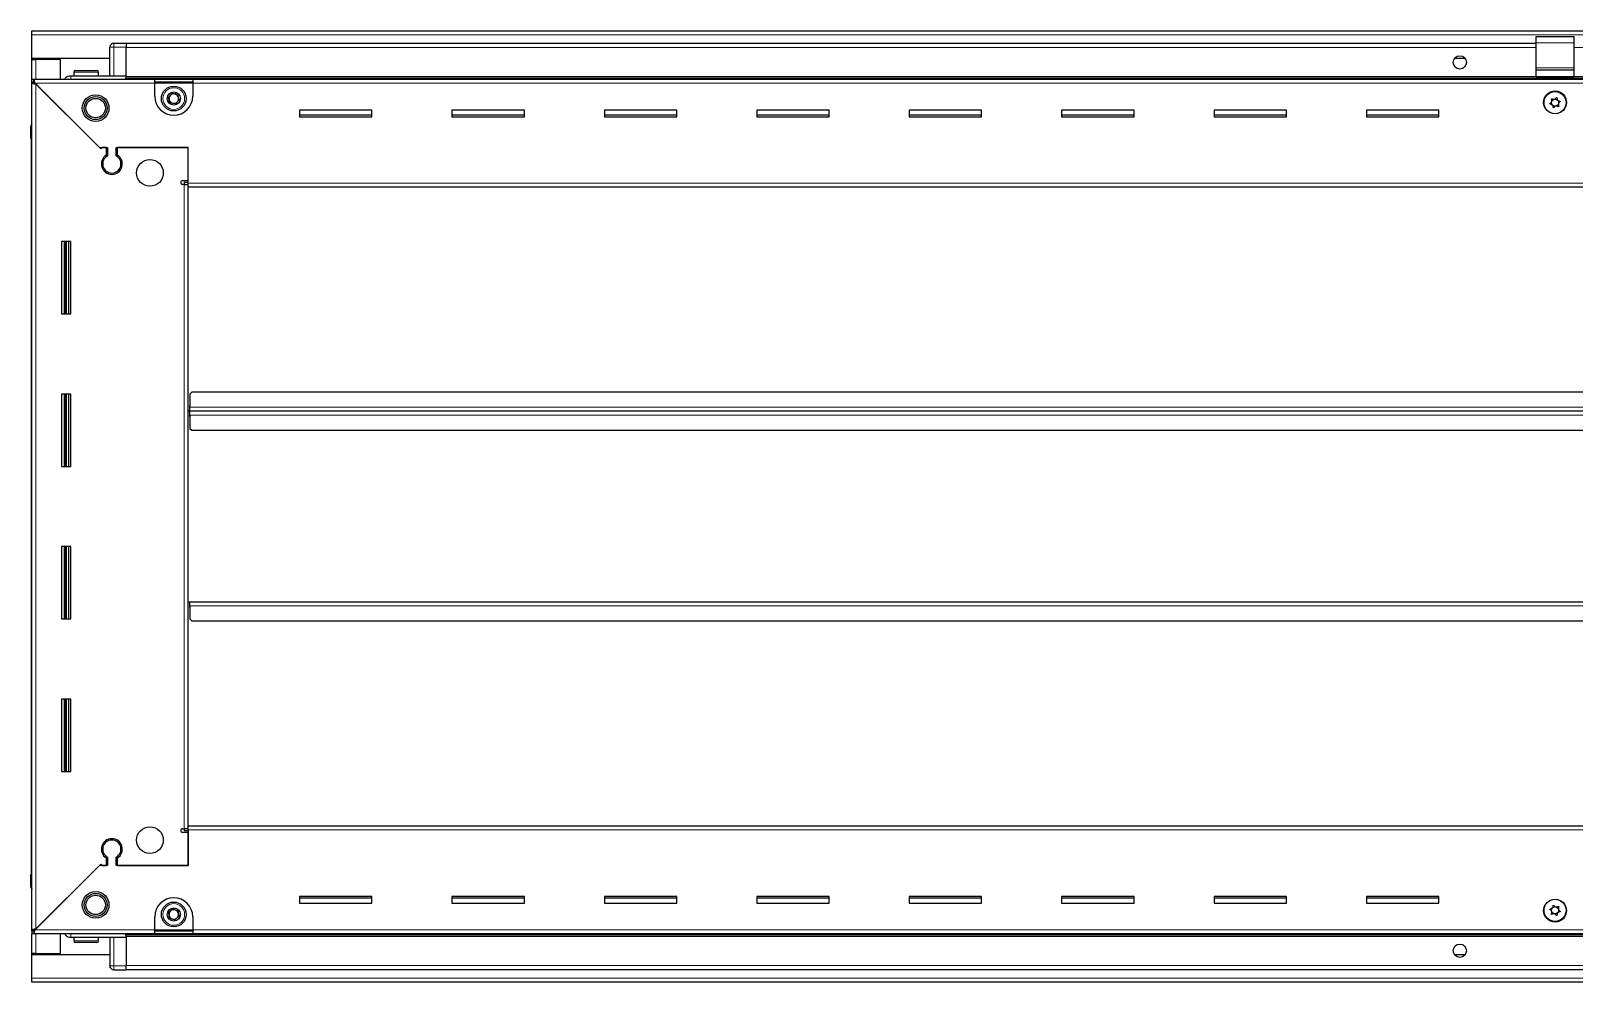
# Model space of a CAD drawing. Header units: millimetres. Extents: x 1132 to 5319, y 708 to 1883.
# Drawn here: x 3643 to 4453, y 1198 to 1697 of the extents above; entities that cross this region are included whole.
import ezdxf

# ---------------------------------------------------------------- set-up
doc = ezdxf.new("R2010")
doc.units = ezdxf.units.MM

msp = doc.modelspace()

# ---------------------------------------------------------------- linework, layer by layer
at = {"color": 7, "linetype": 'Continuous', "lineweight": 25}
for p, q in [((3643.88, 1694.5), (3643.88, 1696.6)), ((3643.88, 1696.6), (5242.88, 1696.6)), ((3643.88, 1682.1), (3643.88, 1694.5)), ((4433.38, 1693.6), (4453.38, 1693.6)), ((4433.38, 1690.34), (4433.38, 1693.6)), ((4453.38, 1690.34), (4453.38, 1693.6)), ((3684.88, 1673.1), (3684.88, 1688.1)), ((3685.55, 1689.6), (3685.55, 1689.6)), ((3686.88, 1690.1), (3693.38, 1690.1)), ((3686.88, 1690.1), (3693.38, 1690.1)), ((3693.38, 1690.1), (3693.38, 1690.1)), ((3693.38, 1690.1), (3693.38, 1690.1)), ((3693.38, 1690.1), (3693.38, 1688.1)), ((4433.38, 1689.95), (3693.38, 1689.95)), ((3693.38, 1673.1), (3693.38, 1688.1)), ((4433.38, 1677.19), (4433.38, 1690.34)), ((4453.38, 1677.19), (4453.38, 1690.34)), ((3684.88, 1682.1), (3643.88, 1682.1)), ((3643.88, 1681.6), (3643.88, 1682.1)), ((3643.88, 1671.35), (3643.88, 1681.6)), ((3643.88, 1681.6), (3645.98, 1681.6)), ((3645.38, 1681.6), (3645.38, 1682.1)), ((3658.88, 1681.6), (3645.98, 1681.6)), ((3658.88, 1671.35), (3658.88, 1681.6)), ((4396.25, 1682.1), (4390.5, 1682.1)), ((4433.38, 1676.1), (4433.38, 1677.19)), ((4453.38, 1676.1), (4453.38, 1677.19)), ((3643.88, 1669.85), (3643.88, 1671.35)), ((3643.88, 1671.35), (3644.88, 1671.35)), ((3643.88, 1669.35), (3643.88, 1669.85)), ((3643.88, 1669.85), (3644.88, 1669.85)), ((3643.88, 1224.85), (3643.88, 1669.35)), ((3645.38, 1669.35), (3643.88, 1669.35)), ((3644.88, 1669.85), (3644.88, 1671.35)), ((3644.88, 1671.35), (3708.38, 1671.35)), ((3645.48, 1669.25), (3679.38, 1635.35)), ((3680.08, 1634.65), (3645.98, 1668.75)), ((3664.38, 1673.1), (3693.38, 1673.1)), ((3665.88, 1675), (3665.88, 1673.1)), ((3666.68, 1675.8), (3678.08, 1675.8)), ((3678.88, 1673.1), (3678.88, 1675)), ((3693.3, 1671.35), (3693.38, 1673.07)), ((3693.38, 1673.1), (3693.38, 1672.6)), ((3693.38, 1671.95), (5193.38, 1671.95)), ((3708.38, 1669.25), (3708.38, 1671.35)), ((3708.38, 1671.35), (3728.38, 1671.35)), ((3708.38, 1669.85), (3728.38, 1669.85)), ((3708.38, 1662.35), (3708.38, 1669.25)), ((3728.38, 1671.35), (3728.38, 1669.25)), ((3728.38, 1671.35), (5158.38, 1671.35)), ((3728.38, 1669.25), (3728.38, 1662.35)), ((4433.38, 1676.1), (4453.38, 1676.1)), ((4433.38, 1672.6), (4433.38, 1676.1)), ((4433.38, 1672.6), (4453.38, 1672.6)), ((4437.38, 1672.6), (4437.38, 1671.95)), ((4439.88, 1671.95), (4439.88, 1672.6)), ((4446.88, 1671.95), (4446.88, 1672.6)), ((4449.38, 1671.95), (4449.38, 1672.6)), ((4453.38, 1672.6), (4453.38, 1676.1)), ((3822.38, 1655.1), (3784.38, 1655.1)), ((3784.38, 1655.1), (3784.38, 1651.6)), ((3822.38, 1651.6), (3822.38, 1655.1)), ((3902.38, 1655.1), (3864.38, 1655.1)), ((3864.38, 1655.1), (3864.38, 1651.6)), ((3902.38, 1651.6), (3902.38, 1655.1)), ((3982.38, 1655.1), (3944.38, 1655.1)), ((3944.38, 1655.1), (3944.38, 1651.6)), ((3982.38, 1651.6), (3982.38, 1655.1)), ((4062.38, 1655.1), (4024.38, 1655.1)), ((4024.38, 1655.1), (4024.38, 1651.6)), ((4062.38, 1651.6), (4062.38, 1655.1)), ((4142.38, 1655.1), (4104.38, 1655.1)), ((4104.38, 1655.1), (4104.38, 1651.6)), ((4142.38, 1651.6), (4142.38, 1655.1)), ((4222.38, 1655.1), (4184.38, 1655.1)), ((4184.38, 1655.1), (4184.38, 1651.6)), ((4222.38, 1651.6), (4222.38, 1655.1)), ((4302.38, 1655.1), (4264.38, 1655.1)), ((4264.38, 1655.1), (4264.38, 1651.6)), ((4302.38, 1651.6), (4302.38, 1655.1)), ((4382.38, 1655.1), (4344.38, 1655.1)), ((4344.38, 1655.1), (4344.38, 1651.6)), ((4382.38, 1651.6), (4382.38, 1655.1)), ((3643.38, 1646.6), (3643.38, 1640.1)), ((3643.38, 1640.1), (3643.38, 1646.6)), ((3822.38, 1652.35), (3784.38, 1652.35)), ((3784.38, 1651.6), (3822.38, 1651.6)), ((3902.38, 1652.35), (3864.38, 1652.35)), ((3864.38, 1651.6), (3902.38, 1651.6)), ((3982.38, 1652.35), (3944.38, 1652.35)), ((3944.38, 1651.6), (3982.38, 1651.6)), ((4062.38, 1652.35), (4024.38, 1652.35)), ((4024.38, 1651.6), (4062.38, 1651.6)), ((4142.38, 1652.35), (4104.38, 1652.35)), ((4104.38, 1651.6), (4142.38, 1651.6)), ((4222.38, 1652.35), (4184.38, 1652.35)), ((4184.38, 1651.6), (4222.38, 1651.6)), ((4302.38, 1652.35), (4264.38, 1652.35)), ((4264.38, 1651.6), (4302.38, 1651.6)), ((4382.38, 1652.35), (4344.38, 1652.35)), ((4344.38, 1651.6), (4382.38, 1651.6)), ((3643.38, 1640.1), (3643.38, 1640.1)), ((3643.88, 1640.1), (3643.38, 1640.1)), ((3643.53, 1640.1), (3643.53, 1254.1)), ((3679.38, 1635.35), (3683.58, 1635.35)), ((3680.78, 1635.35), (3680.08, 1634.65)), ((3682.88, 1635.35), (3680.78, 1635.35)), ((3682.88, 1635.35), (3682.88, 1631.46)), ((3683.58, 1635.35), (3683.58, 1631.07)), ((3688.18, 1635.35), (3725.88, 1635.35)), ((3688.18, 1631.07), (3688.18, 1635.35)), ((3688.88, 1631.46), (3688.88, 1635.35)), ((3725.88, 1635.35), (3688.88, 1635.35)), ((3725.88, 1616.7), (3725.88, 1635.35)), ((3725.88, 1618.1), (3725.88, 1635.35)), ((3683.88, 1622.49), (3683.88, 1621.73)), ((3723.03, 1618.1), (3725.88, 1618.1)), ((3723.78, 1616.1), (3723.03, 1616.1)), ((3723.78, 1616.1), (3725.88, 1616.1)), ((3725.88, 1617.1), (3723.88, 1617.1)), ((3723.88, 1617.1), (3723.88, 1616.1)), ((3725.88, 1614.6), (3725.88, 1616.7)), ((5160.88, 1614.6), (3725.88, 1614.6)), ((3725.88, 1279.6), (3725.88, 1614.6)), ((3664.38, 1586.1), (3659.38, 1586.1)), ((3659.38, 1586.1), (3659.38, 1548.1)), ((3661.53, 1548.1), (3661.53, 1586.1)), ((3663.32, 1548.1), (3663.32, 1586.1)), ((3663.35, 1548.1), (3663.35, 1586.1)), ((3664.38, 1548.1), (3664.38, 1586.1)), ((3659.38, 1548.1), (3664.38, 1548.1)), ((3727.88, 1507.1), (3726.88, 1506.1)), ((5158.88, 1507.1), (3727.88, 1507.1)), ((3664.38, 1506.1), (3659.38, 1506.1)), ((3659.38, 1506.1), (3659.38, 1468.1)), ((3661.53, 1468.1), (3661.53, 1506.1)), ((3663.32, 1468.1), (3663.32, 1506.1)), ((3663.35, 1468.1), (3663.35, 1506.1)), ((3664.38, 1468.1), (3664.38, 1506.1)), ((3726.88, 1499.95), (3726.63, 1499.95)), ((3726.63, 1499.95), (3726.63, 1497.1)), ((3726.88, 1506.1), (3726.88, 1499.2)), ((3726.88, 1497.1), (3726.88, 1499.2)), ((3726.63, 1497.1), (3725.88, 1497.1)), ((3726.63, 1497.1), (3726.63, 1494.25)), ((3726.63, 1494.25), (3726.88, 1494.25)), ((3726.88, 1495), (3726.88, 1497.1)), ((5159.88, 1497.1), (3726.88, 1497.1)), ((3726.88, 1495), (3726.88, 1488.1)), ((3726.88, 1488.1), (3727.88, 1487.1)), ((3727.88, 1487.1), (5158.88, 1487.1)), ((3659.38, 1468.1), (3664.38, 1468.1)), ((3664.38, 1426.1), (3659.38, 1426.1)), ((3659.38, 1426.1), (3659.38, 1388.1)), ((3661.53, 1388.1), (3661.53, 1426.1)), ((3663.32, 1388.1), (3663.32, 1426.1)), ((3663.35, 1388.1), (3663.35, 1426.1)), ((3664.38, 1388.1), (3664.38, 1426.1)), ((3725.88, 1397.1), (3726.63, 1397.1)), ((3726.63, 1397.1), (3726.63, 1394.25)), ((3726.63, 1394.25), (3726.88, 1394.25)), ((3726.88, 1395), (3726.88, 1397.1)), ((3726.88, 1397.1), (5159.88, 1397.1)), ((3726.88, 1395), (3726.88, 1388.1)), ((3659.38, 1388.1), (3664.38, 1388.1)), ((3726.88, 1388.1), (3727.88, 1387.1)), ((3727.88, 1387.1), (5158.88, 1387.1)), ((3664.38, 1346.1), (3659.38, 1346.1)), ((3659.38, 1346.1), (3659.38, 1308.1)), ((3661.53, 1308.1), (3661.53, 1346.1)), ((3663.32, 1308.1), (3663.32, 1346.1)), ((3663.35, 1308.1), (3663.35, 1346.1)), ((3664.38, 1308.1), (3664.38, 1346.1)), ((3659.38, 1308.1), (3664.38, 1308.1)), ((3683.88, 1272.48), (3683.88, 1271.72)), ((3723.03, 1278.1), (3723.78, 1278.1)), ((3725.88, 1276.1), (3723.03, 1276.1)), ((3725.88, 1278.1), (3723.78, 1278.1)), ((3723.88, 1278.1), (3723.88, 1277.1)), ((3723.88, 1277.1), (3725.88, 1277.1)), ((3725.88, 1277.5), (3725.88, 1279.6)), ((3725.88, 1279.6), (5160.88, 1279.6)), ((3725.88, 1277.5), (3725.88, 1258.85)), ((3725.88, 1258.85), (3725.88, 1276.1)), ((3679.38, 1258.85), (3645.48, 1224.95)), ((3645.98, 1225.45), (3680.08, 1259.55)), ((3683.58, 1258.85), (3679.38, 1258.85)), ((3680.08, 1259.55), (3680.78, 1258.85)), ((3680.78, 1258.85), (3682.88, 1258.85)), ((3682.88, 1262.74), (3682.88, 1258.85)), ((3683.58, 1263.14), (3683.58, 1258.85)), ((3688.18, 1258.85), (3688.18, 1263.14)), ((3725.88, 1258.85), (3688.18, 1258.85)), ((3688.88, 1258.85), (3688.88, 1262.74)), ((3688.88, 1258.85), (3725.88, 1258.85)), ((3643.38, 1247.6), (3643.38, 1254.1)), ((3643.38, 1254.1), (3643.38, 1254.1)), ((3643.38, 1254.1), (3643.38, 1254.1)), ((3643.38, 1254.1), (3643.38, 1247.6)), ((3643.88, 1254.1), (3643.38, 1254.1)), ((3643.88, 1246.28), (3643.88, 1246.28)), ((3822.38, 1242.6), (3784.38, 1242.6)), ((3784.38, 1242.6), (3784.38, 1239.1)), ((3784.38, 1241.85), (3822.38, 1241.85)), ((3822.38, 1239.1), (3822.38, 1242.6)), ((3902.38, 1242.6), (3864.38, 1242.6)), ((3864.38, 1242.6), (3864.38, 1239.1)), ((3864.38, 1241.85), (3902.38, 1241.85)), ((3902.38, 1239.1), (3902.38, 1242.6)), ((3982.38, 1242.6), (3944.38, 1242.6)), ((3944.38, 1242.6), (3944.38, 1239.1)), ((3944.38, 1241.85), (3982.38, 1241.85)), ((3982.38, 1239.1), (3982.38, 1242.6)), ((4062.38, 1242.6), (4024.38, 1242.6)), ((4024.38, 1242.6), (4024.38, 1239.1)), ((4024.38, 1241.85), (4062.38, 1241.85)), ((4062.38, 1239.1), (4062.38, 1242.6)), ((4142.38, 1242.6), (4104.38, 1242.6)), ((4104.38, 1242.6), (4104.38, 1239.1)), ((4104.38, 1241.85), (4142.38, 1241.85)), ((4142.38, 1239.1), (4142.38, 1242.6)), ((4222.38, 1242.6), (4184.38, 1242.6)), ((4184.38, 1242.6), (4184.38, 1239.1)), ((4184.38, 1241.85), (4222.38, 1241.85)), ((4222.38, 1239.1), (4222.38, 1242.6)), ((4302.38, 1242.6), (4264.38, 1242.6)), ((4264.38, 1242.6), (4264.38, 1239.1)), ((4264.38, 1241.85), (4302.38, 1241.85)), ((4302.38, 1239.1), (4302.38, 1242.6)), ((4382.38, 1242.6), (4344.38, 1242.6)), ((4344.38, 1242.6), (4344.38, 1239.1)), ((4344.38, 1241.85), (4382.38, 1241.85)), ((4382.38, 1239.1), (4382.38, 1242.6)), ((3708.38, 1224.95), (3708.38, 1231.85)), ((3728.38, 1231.85), (3728.38, 1224.95)), ((3784.38, 1239.1), (3822.38, 1239.1)), ((3864.38, 1239.1), (3902.38, 1239.1)), ((3944.38, 1239.1), (3982.38, 1239.1)), ((4024.38, 1239.1), (4062.38, 1239.1)), ((4104.38, 1239.1), (4142.38, 1239.1)), ((4184.38, 1239.1), (4222.38, 1239.1)), ((4264.38, 1239.1), (4302.38, 1239.1)), ((4344.38, 1239.1), (4382.38, 1239.1)), ((3643.88, 1224.35), (3643.88, 1224.85)), ((3645.38, 1224.85), (3643.88, 1224.85)), ((3643.88, 1224.35), (3643.88, 1222.85)), ((3644.88, 1224.35), (3643.88, 1224.35)), ((3644.88, 1224.35), (3644.88, 1222.85)), ((3708.38, 1222.85), (3708.38, 1224.95)), ((3728.38, 1224.35), (3708.38, 1224.35)), ((3728.38, 1224.95), (3728.38, 1222.85)), ((3643.88, 1212.6), (3643.88, 1222.85)), ((3644.88, 1222.85), (3643.88, 1222.85)), ((3708.38, 1222.85), (3644.88, 1222.85)), ((3658.88, 1212.6), (3658.88, 1222.85)), ((3664.38, 1221.1), (3693.38, 1221.1)), ((3665.88, 1221.1), (3665.88, 1219.2)), ((3670.45, 1218.4), (3666.68, 1218.4)), ((3678.08, 1218.4), (3670.45, 1218.4)), ((3678.88, 1219.2), (3678.88, 1221.1)), ((3684.88, 1221.1), (3684.88, 1206.1)), ((3693.38, 1221.14), (3693.3, 1222.85)), ((5193.38, 1222.25), (3693.38, 1222.25)), ((3693.38, 1221.1), (3693.38, 1221.6)), ((3693.38, 1221.1), (3693.38, 1206.1)), ((3728.38, 1222.85), (3708.38, 1222.85)), ((5158.38, 1222.85), (3728.38, 1222.85)), ((3645.98, 1212.6), (3643.88, 1212.6)), ((3643.88, 1212.1), (3643.88, 1212.6)), ((3643.88, 1212.1), (3684.88, 1212.1)), ((3643.88, 1199.7), (3643.88, 1212.1)), ((3645.38, 1212.1), (3645.38, 1212.6)), ((3645.98, 1212.6), (3658.88, 1212.6)), ((4390.5, 1212.1), (4396.25, 1212.1)), ((3643.88, 1197.6), (3643.88, 1199.7)), ((3684.88, 1206.1), (3684.88, 1206.1)), ((3686.88, 1204.1), (3693.38, 1204.1)), ((3686.88, 1204.1), (3693.38, 1204.1)), ((3693.38, 1204.1), (3693.38, 1206.1)), ((3693.38, 1204.25), (5193.38, 1204.25)), ((3693.38, 1204.1), (3693.38, 1204.1)), ((5242.88, 1197.6), (3643.88, 1197.6))]:
    msp.add_line(p, q, dxfattribs=at)
at = {"color": 8, "linetype": 'Continuous', "lineweight": 18}
for p, q in [((5242.88, 1694.5), (3643.88, 1694.5)), ((3684.88, 1688.1), (3686.88, 1688.1)), ((3686.88, 1690.1), (3686.88, 1688.1)), ((3686.88, 1688.1), (3686.88, 1673.1)), ((3693.38, 1688.1), (3686.88, 1688.1)), ((4433.38, 1687.95), (3693.38, 1687.95)), ((4433.38, 1690.34), (4453.38, 1690.34)), ((5193.38, 1687.95), (4453.38, 1687.95)), ((3645.98, 1681.6), (3645.98, 1682.1)), ((3645.98, 1671.35), (3645.98, 1681.6)), ((4433.38, 1677.19), (4453.38, 1677.19)), ((3708.38, 1669.25), (3645.48, 1669.25)), ((3645.98, 1668.75), (3645.98, 1225.45)), ((3665.88, 1675), (3678.88, 1675)), ((4433.38, 1672.6), (3693.38, 1672.6)), ((5193.38, 1671.37), (3693.38, 1671.37)), ((3708.38, 1669.25), (3728.38, 1669.25)), ((5158.38, 1669.25), (3728.38, 1669.25)), ((4439.38, 1671.95), (4439.38, 1672.6)), ((4447.38, 1671.95), (4447.38, 1672.6)), ((5193.38, 1672.6), (4453.38, 1672.6)), ((3643.88, 1646.6), (3643.38, 1646.6)), ((3723.78, 1278.1), (3723.78, 1616.1)), ((3725.88, 1616.7), (5160.88, 1616.7)), ((3660.88, 1586.1), (3660.88, 1548.1)), ((3662.11, 1586.1), (3662.11, 1548.1)), ((3660.88, 1506.1), (3660.88, 1468.1)), ((3662.11, 1506.1), (3662.11, 1468.1)), ((5159.88, 1499.2), (3726.88, 1499.2)), ((3726.88, 1495), (5159.88, 1495)), ((3660.88, 1426.1), (3660.88, 1388.1)), ((3662.11, 1426.1), (3662.11, 1388.1)), ((3726.88, 1395), (5159.88, 1395)), ((3660.88, 1346.1), (3660.88, 1308.1)), ((3662.11, 1346.1), (3662.11, 1308.1)), ((5160.88, 1277.5), (3725.88, 1277.5)), ((3643.88, 1247.6), (3643.38, 1247.6)), ((3645.48, 1224.95), (3708.38, 1224.95)), ((3728.38, 1224.95), (3708.38, 1224.95)), ((3728.38, 1224.95), (5158.38, 1224.95)), ((3645.98, 1212.6), (3645.98, 1222.85)), ((3670.18, 1219.2), (3665.88, 1219.2)), ((3678.88, 1219.2), (3670.18, 1219.2)), ((3686.88, 1206.1), (3686.88, 1221.1)), ((3693.38, 1222.84), (5193.38, 1222.84)), ((3693.38, 1221.6), (5193.38, 1221.6)), ((3645.98, 1212.1), (3645.98, 1212.6)), ((5242.88, 1199.7), (3643.88, 1199.7)), ((3684.88, 1206.1), (3686.88, 1206.1)), ((3686.88, 1204.1), (3686.88, 1206.1)), ((3693.38, 1206.1), (3686.88, 1206.1)), ((3693.38, 1206.25), (5193.38, 1206.25))]:
    msp.add_line(p, q, dxfattribs=at)
at = {"color": 7, "linetype": 'Continuous', "lineweight": 25, "flags": 128}
msp.add_lwpolyline([(3685.02, 1205.35), (3684.91, 1205.71), (3684.88, 1206.1)], dxfattribs=at)
at = {"color": 7, "linetype": 'Continuous', "lineweight": 25}
for centre, radius in [((4393.38, 1680.1), 3.5), ((3677.38, 1656.1), 7), ((3677.38, 1656.1), 6.03), ((3677.38, 1656.1), 5.1), ((3718.38, 1661.1), 6.5), ((3718.38, 1661.1), 3.46), ((4443.38, 1659.1), 6), ((4443.38, 1658.95), 5.79), ((4443.38, 1658.95), 1.85), ((3705.88, 1622.1), 7), ((3705.88, 1272.1), 7), ((3677.38, 1238.1), 7), ((3677.38, 1238.1), 6.03), ((3677.38, 1238.1), 5.1), ((3718.38, 1233.1), 6.5), ((4443.38, 1235.1), 6), ((4443.38, 1235.25), 5.79), ((3718.38, 1233.1), 3.46), ((4443.38, 1235.25), 1.85), ((4393.38, 1214.1), 3.5)]:
    msp.add_circle(centre, radius, dxfattribs=at)
at = {"color": 8, "linetype": 'Continuous', "lineweight": 18}
for centre in [(3718.38, 1661.1), (3718.38, 1233.1)]:
    msp.add_circle(centre, 5.7, dxfattribs=at)
at = {"color": 7, "linetype": 'Continuous', "lineweight": 25}
for centre, radius, start, end in [((3686.88, 1688.1), 2, 90, 180), ((3686.88, 1688.1), 2, 90, 131.40962), ((3666.68, 1675), 0.8, 90, 180), ((3678.08, 1675), 0.8, 0, 90), ((3684.68, 1673.3), 0.2, 270, 0), ((3718.38, 1662.35), 10, 180, 270), ((3718.38, 1661.1), 2.5, 134.01559, 194.01559), ((3718.38, 1661.1), 2.5, 74.01559, 134.01559), ((3718.38, 1662.35), 10, 270, 0), ((3718.38, 1661.1), 2.5, 14.01559, 74.01559), ((3718.38, 1661.1), 2.5, 314.01559, 14.01559), ((3718.38, 1661.1), 2.5, 194.01559, 254.01559), ((3718.38, 1661.1), 2.5, 254.01559, 314.01559), ((3645.38, 1646.6), 2, 138.59038, 180), ((3685.88, 1626.85), 5.5, 123.05573, 56.94427), ((3685.88, 1626.85), 4.8, 118.63099, 61.36901), ((3723.03, 1617.1), 1, 90, 270), ((3685.88, 1267.35), 5.5, 303.05573, 236.94427), ((3685.88, 1267.35), 4.8, 298.63099, 241.36901), ((3723.03, 1277.1), 1, 90, 270), ((3645.38, 1247.6), 2, 180, 198.58003), ((3645.38, 1247.6), 2, 180, 221.39416), ((3645.38, 1247.6), 2, 213.94202, 221.40962), ((3718.38, 1231.85), 10, 90, 180), ((3718.38, 1231.85), 10, 0, 90), ((3718.38, 1233.1), 2.5, 127.47401, 187.47401), ((3718.38, 1233.1), 2.5, 187.47401, 247.47401), ((3718.38, 1233.1), 2.5, 67.47401, 127.47401), ((3718.38, 1233.1), 2.5, 7.47401, 67.47401), ((3718.38, 1233.1), 2.5, 307.47401, 7.47401), ((3718.38, 1233.1), 2.5, 247.47401, 307.47401), ((3666.68, 1219.2), 0.8, 180, 270), ((3678.08, 1219.2), 0.8, 270, 360), ((3684.68, 1220.9), 0.2, 0, 90), ((3686.88, 1206.1), 2, 180, 270)]:
    msp.add_arc(centre, radius, start, end, dxfattribs=at)
for points, knots in [([(3643.88, 1669.35), (3643.9, 1669.31), (3643.95, 1669.22), (3644.35, 1669.09), (3644.9, 1668.95), (3645.48, 1668.84), (3645.85, 1668.78), (3645.98, 1668.75)], [0, 0, 0, 0, 0.2302553, 0.4485219, 0.6667858, 0.8850496, 1, 1, 1, 1]), ([(3645.48, 1669.25), (3645.43, 1669.51), (3645.34, 1670), (3645.21, 1670.64), (3645.08, 1671.11), (3644.96, 1671.33), (3644.9, 1671.35), (3644.88, 1671.35)], [0, 0, 0, 0, 0.230255, 0.448522, 0.666786, 0.88505, 1, 1, 1, 1]), ([(3661.16, 1671.35), (3661.28, 1671.55), (3661.67, 1672.2), (3662.82, 1672.91), (3663.86, 1673.04), (3664.38, 1673.1)], [0, 0, 0, 0, 0.18225, 0.591125, 1, 1, 1, 1]), ([(3693.38, 1673.1), (3693.38, 1673.07), (3693.38, 1672.99), (3693.38, 1672.37), (3693.38, 1671.79), (3693.38, 1671.4), (3693.38, 1671.37)], [0, 0, 0, 0, 0.3242788, 0.6485576, 0.9728365, 1, 1, 1, 1]), ([(3715.6, 1661.9), (3715.97, 1662.26), (3716.66, 1662.93), (3717.36, 1663.59), (3717.68, 1663.91)], [0, 0, 0, 0, 0.534686, 1, 1, 1, 1]), ([(3716.3, 1659.1), (3716.22, 1659.43), (3716.02, 1660.23), (3715.78, 1661.2), (3715.63, 1661.78), (3715.6, 1661.9)], [0, 0, 0, 0, 0.362901, 0.866875, 1, 1, 1, 1]), ([(3717.68, 1663.91), (3718.17, 1663.76), (3719.1, 1663.5), (3720.02, 1663.23), (3720.45, 1663.11)], [0, 0, 0, 0, 0.5346859, 1, 1, 1, 1]), ([(3720.45, 1663.11), (3720.48, 1662.99), (3720.63, 1662.41), (3720.87, 1661.44), (3721.07, 1660.64), (3721.15, 1660.31)], [0, 0, 0, 0, 0.133125, 0.637099, 1, 1, 1, 1]), ([(4441.49, 1661.03), (4441.48, 1661.02), (4441.47, 1660.99), (4441.46, 1660.94), (4441.47, 1660.79), (4441.57, 1660.42), (4441.7, 1659.89), (4441.54, 1659.28), (4441.18, 1658.91), (4440.88, 1658.66), (4440.7, 1658.5), (4440.65, 1658.42), (4440.64, 1658.38), (4440.64, 1658.35), (4440.66, 1658.32), (4440.71, 1658.27), (4440.96, 1658.18), (4441.42, 1658.07), (4442.06, 1657.76), (4442.31, 1657.09), (4442.37, 1656.62), (4442.45, 1656.36), (4442.49, 1656.31), (4442.51, 1656.29), (4442.55, 1656.28), (4442.58, 1656.29), (4442.62, 1656.3), (4442.69, 1656.35), (4442.86, 1656.5), (4443.13, 1656.77), (4443.53, 1657.09), (4444.15, 1657.2), (4444.66, 1657.01), (4445.03, 1656.88), (4445.18, 1656.86), (4445.24, 1656.87), (4445.26, 1656.88), (4445.28, 1656.92), (4445.29, 1656.97), (4445.28, 1657.12), (4445.18, 1657.49), (4445.05, 1658.01), (4445.21, 1658.62), (4445.57, 1659), (4445.88, 1659.25), (4446.05, 1659.41), (4446.1, 1659.49), (4446.12, 1659.53), (4446.11, 1659.56), (4446.09, 1659.59), (4446.04, 1659.63), (4445.79, 1659.73), (4445.33, 1659.84), (4444.69, 1660.15), (4444.44, 1660.81), (4444.38, 1661.29), (4444.3, 1661.54), (4444.26, 1661.6), (4444.24, 1661.62), (4444.21, 1661.63), (4444.17, 1661.62), (4444.13, 1661.6), (4444.06, 1661.56), (4443.89, 1661.41), (4443.62, 1661.14), (4443.22, 1660.82), (4442.6, 1660.71), (4442.09, 1660.89), (4441.72, 1661.03), (4441.57, 1661.05), (4441.52, 1661.04), (4441.5, 1661.03), (4441.49, 1661.03)], [0, 0, 0, 0, 0.002009, 0.00442, 0.009365, 0.025528, 0.067705, 0.095786, 0.124646, 0.150342, 0.160519, 0.163394, 0.165697, 0.167245, 0.168874, 0.17077, 0.178606, 0.211994, 0.249994, 0.287995, 0.321383, 0.329219, 0.331115, 0.332744, 0.334292, 0.336217, 0.338535, 0.341318, 0.349662, 0.375358, 0.404217, 0.432298, 0.474475, 0.490639, 0.496669, 0.49844, 0.5, 0.502009, 0.50442, 0.509365, 0.525528, 0.567705, 0.595786, 0.624646, 0.650342, 0.660519, 0.663394, 0.665697, 0.667245, 0.668874, 0.67077, 0.678606, 0.711994, 0.749994, 0.787995, 0.821383, 0.829219, 0.831115, 0.832744, 0.834292, 0.836217, 0.838535, 0.841318, 0.849662, 0.875358, 0.904217, 0.932298, 0.974475, 0.990639, 0.996669, 0.99844, 1, 1, 1, 1]), ([(3719.07, 1658.3), (3718.58, 1658.45), (3717.65, 1658.71), (3716.73, 1658.98), (3716.3, 1659.1)], [0, 0, 0, 0, 0.534686, 1, 1, 1, 1]), ([(3721.15, 1660.31), (3720.78, 1659.95), (3720.09, 1659.28), (3719.4, 1658.61), (3719.07, 1658.3)], [0, 0, 0, 0, 0.534686, 1, 1, 1, 1]), ([(3715.71, 1234.21), (3715.81, 1234.29), (3716.28, 1234.65), (3717.07, 1235.26), (3717.73, 1235.76), (3718, 1235.97)], [0, 0, 0, 0, 0.133125, 0.637099, 1, 1, 1, 1]), ([(3716.08, 1231.35), (3716.02, 1231.86), (3715.89, 1232.82), (3715.77, 1233.77), (3715.71, 1234.21)], [0, 0, 0, 0, 0.534686, 1, 1, 1, 1]), ([(3718.75, 1230.24), (3718.27, 1230.44), (3717.38, 1230.81), (3716.5, 1231.18), (3716.08, 1231.35)], [0, 0, 0, 0, 0.534686, 1, 1, 1, 1]), ([(3718, 1235.97), (3718.48, 1235.77), (3719.37, 1235.4), (3720.25, 1235.03), (3720.67, 1234.86)], [0, 0, 0, 0, 0.534686, 1, 1, 1, 1]), ([(3721.04, 1232), (3720.77, 1231.79), (3720.12, 1231.29), (3719.33, 1230.68), (3718.85, 1230.32), (3718.75, 1230.24)], [0, 0, 0, 0, 0.3629006, 0.8668753, 1, 1, 1, 1]), ([(3720.67, 1234.86), (3720.73, 1234.35), (3720.86, 1233.39), (3720.98, 1232.44), (3721.04, 1232)], [0, 0, 0, 0, 0.5346859, 1, 1, 1, 1]), ([(4441.49, 1233.18), (4441.5, 1233.18), (4441.52, 1233.16), (4441.58, 1233.16), (4441.72, 1233.18), (4442.09, 1233.32), (4442.6, 1233.5), (4443.22, 1233.39), (4443.62, 1233.07), (4443.9, 1232.79), (4444.08, 1232.63), (4444.16, 1232.59), (4444.2, 1232.58), (4444.24, 1232.59), (4444.26, 1232.61), (4444.3, 1232.66), (4444.38, 1232.92), (4444.44, 1233.39), (4444.69, 1234.06), (4445.33, 1234.37), (4445.79, 1234.48), (4446.04, 1234.57), (4446.09, 1234.62), (4446.11, 1234.65), (4446.11, 1234.68), (4446.11, 1234.71), (4446.08, 1234.75), (4446.03, 1234.82), (4445.87, 1234.97), (4445.57, 1235.21), (4445.22, 1235.58), (4445.05, 1236.19), (4445.19, 1236.72), (4445.28, 1237.1), (4445.3, 1237.25), (4445.28, 1237.3), (4445.26, 1237.33), (4445.23, 1237.35), (4445.17, 1237.35), (4445.03, 1237.33), (4444.66, 1237.19), (4444.15, 1237.01), (4443.53, 1237.12), (4443.13, 1237.44), (4442.85, 1237.72), (4442.67, 1237.88), (4442.59, 1237.92), (4442.55, 1237.93), (4442.51, 1237.92), (4442.49, 1237.9), (4442.45, 1237.84), (4442.37, 1237.59), (4442.31, 1237.11), (4442.06, 1236.45), (4441.42, 1236.14), (4440.96, 1236.03), (4440.71, 1235.93), (4440.66, 1235.89), (4440.64, 1235.86), (4440.64, 1235.83), (4440.65, 1235.79), (4440.67, 1235.76), (4440.72, 1235.69), (4440.88, 1235.54), (4441.18, 1235.3), (4441.54, 1234.92), (4441.7, 1234.31), (4441.57, 1233.79), (4441.47, 1233.41), (4441.46, 1233.26), (4441.47, 1233.21), (4441.48, 1233.19), (4441.49, 1233.18)], [0, 0, 0, 0, 0.002009, 0.00442, 0.009365, 0.025528, 0.067705, 0.095786, 0.124646, 0.150342, 0.160519, 0.163394, 0.165697, 0.167245, 0.168874, 0.17077, 0.178606, 0.211994, 0.249994, 0.287995, 0.321383, 0.329219, 0.331115, 0.332744, 0.334292, 0.336217, 0.338535, 0.341318, 0.349662, 0.375358, 0.404217, 0.432298, 0.474475, 0.490639, 0.496669, 0.49844, 0.5, 0.502009, 0.50442, 0.509365, 0.525528, 0.567705, 0.595786, 0.624646, 0.650342, 0.660519, 0.663394, 0.665697, 0.667245, 0.668874, 0.67077, 0.678606, 0.711994, 0.749994, 0.787995, 0.821383, 0.829219, 0.831115, 0.832744, 0.834292, 0.836217, 0.838535, 0.841318, 0.849662, 0.875358, 0.904217, 0.932298, 0.974475, 0.990639, 0.996669, 0.99844, 1, 1, 1, 1]), ([(3645.98, 1225.45), (3645.72, 1225.41), (3645.23, 1225.32), (3644.59, 1225.19), (3644.12, 1225.05), (3643.9, 1224.94), (3643.88, 1224.88), (3643.88, 1224.85)], [0, 0, 0, 0, 0.230255, 0.448522, 0.666786, 0.88505, 1, 1, 1, 1]), ([(3644.88, 1222.85), (3644.92, 1222.88), (3645.01, 1222.93), (3645.14, 1223.33), (3645.28, 1223.88), (3645.39, 1224.46), (3645.45, 1224.83), (3645.48, 1224.95)], [0, 0, 0, 0, 0.230255, 0.448522, 0.666786, 0.88505, 1, 1, 1, 1]), ([(3661.16, 1222.85), (3661.28, 1222.65), (3661.67, 1222.01), (3662.82, 1221.3), (3663.86, 1221.17), (3664.38, 1221.1)], [0, 0, 0, 0, 0.18225, 0.591125, 1, 1, 1, 1]), ([(3693.38, 1221.1), (3693.38, 1221.14), (3693.38, 1221.22), (3693.38, 1221.84), (3693.38, 1222.4), (3693.38, 1222.77), (3693.38, 1222.78)], [0, 0, 0, 0, 0.330266, 0.660532, 0.990799, 1, 1, 1, 1])]:
    msp.add_open_spline(points, degree=3, knots=knots, dxfattribs=at)
for points in [[(3645.48, 1669.25), (3645.43, 1669.33), (3645.33, 1669.49), (3645.18, 1669.69), (3645.03, 1669.83), (3644.93, 1669.85), (3644.88, 1669.85)], [(3645.38, 1669.35), (3645.38, 1669.3), (3645.4, 1669.2), (3645.54, 1669.05), (3645.74, 1668.9), (3645.9, 1668.8), (3645.98, 1668.75)], [(3644.88, 1224.35), (3644.93, 1224.36), (3645.03, 1224.38), (3645.18, 1224.52), (3645.33, 1224.72), (3645.43, 1224.88), (3645.48, 1224.95)], [(3645.98, 1225.45), (3645.9, 1225.4), (3645.74, 1225.3), (3645.54, 1225.15), (3645.4, 1225), (3645.38, 1224.9), (3645.38, 1224.85)]]:
    msp.add_open_spline(points, degree=3, dxfattribs=at)
at = {"color": 8, "linetype": 'Continuous', "lineweight": 18}
for points, knots in [([(3664.38, 1673.1), (3664.38, 1673.06), (3664.38, 1672.99), (3664.38, 1672.55), (3664.38, 1672.09), (3664.38, 1671.68), (3664.38, 1671.41), (3664.38, 1671.35)], [0, 0, 0, 0, 0.3597529, 0.5534142, 0.7511852, 0.9489563, 1, 1, 1, 1]), ([(3664.38, 1221.1), (3664.38, 1221.15), (3664.38, 1221.22), (3664.38, 1221.66), (3664.38, 1222.11), (3664.38, 1222.53), (3664.38, 1222.8), (3664.38, 1222.85)], [0, 0, 0, 0, 0.359753, 0.553414, 0.751185, 0.948956, 1, 1, 1, 1])]:
    msp.add_open_spline(points, degree=3, knots=knots, dxfattribs=at)

doc.saveas('drawing.dxf')
